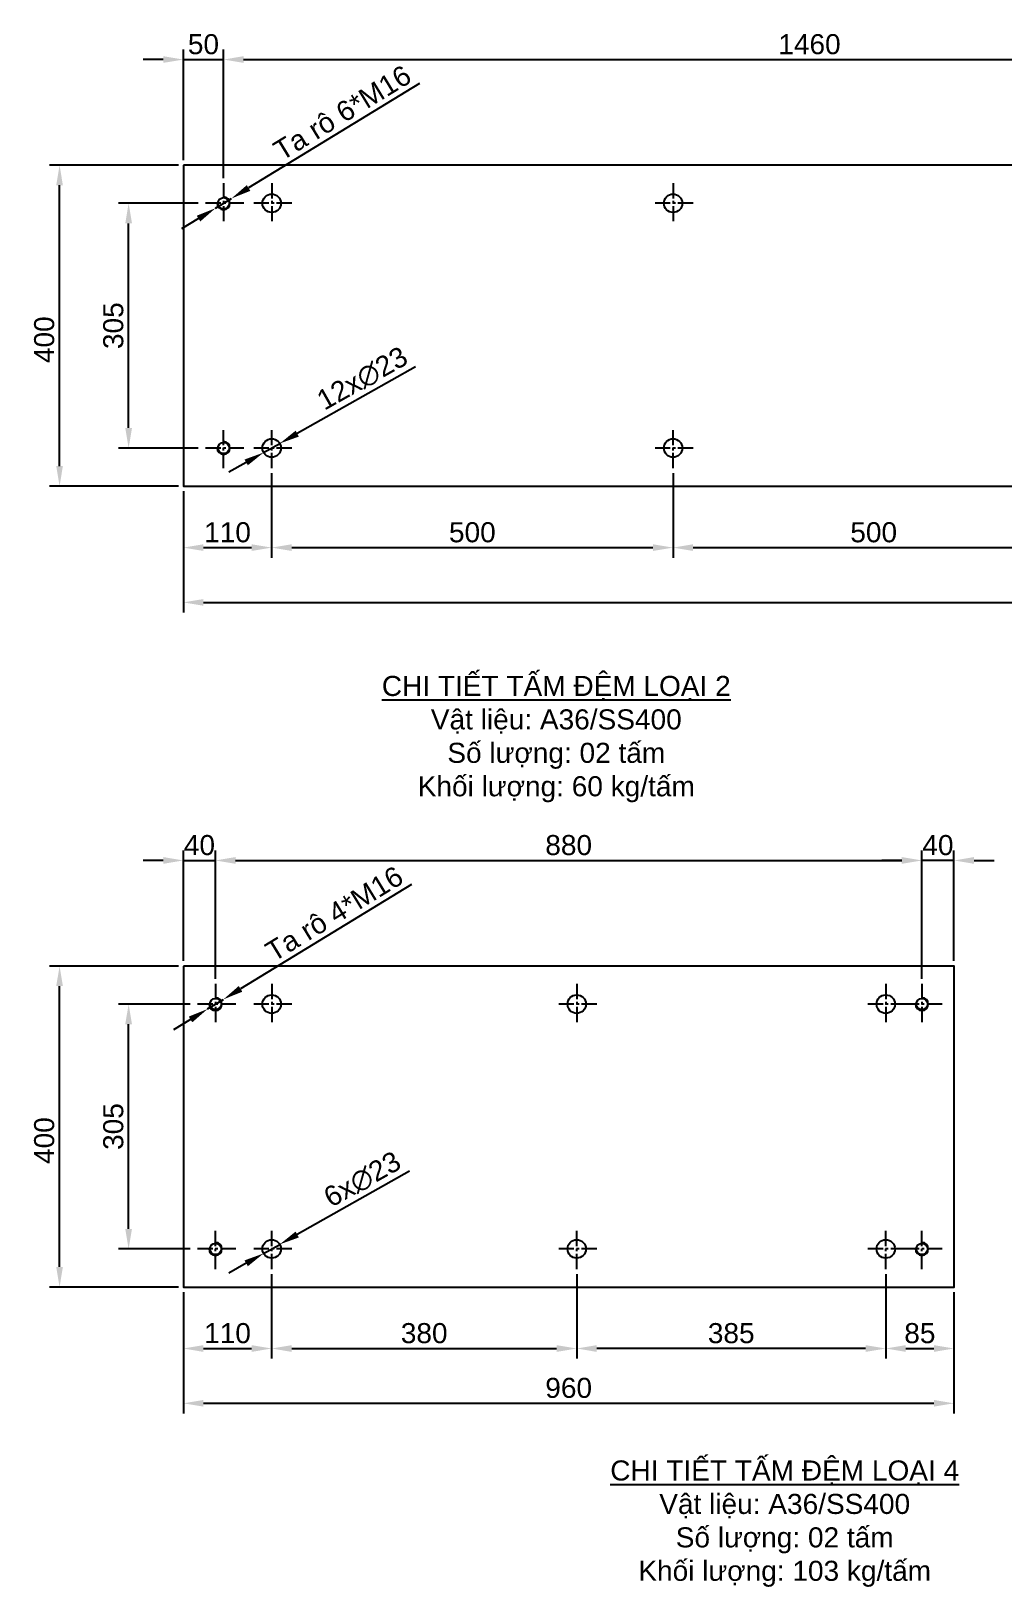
# Model space of a CAD drawing. Header units: millimetres. Extents: x -19541 to 104079, y -3200 to 10399.
# Drawn here: x -17387 to -16175, y 4720 to 6659 of the extents above; entities that cross this region are included whole.
import ezdxf

# ---------------------------------------------------------------- set-up
doc = ezdxf.new("R2010")
doc.units = ezdxf.units.MM
doc.linetypes.add('CENTER2', pattern=[28.575, 19.05, -3.175, 3.175, -3.175])
doc.layers.add('KTHUOC', color=2, linetype='Continuous')
doc.layers.add('TK2', color=251, linetype='Continuous')
doc.styles.get("Standard").update_dxf_attribs({"font": 'arial.ttf'})
doc.dimstyles.new('ISO-25', dxfattribs={"dimscale": 10, "dimtxt": 2.5, "dimasz": 2.5, "dimexe": 1.25, "dimexo": 0.625, "dimtad": 1, "dimtxsty": 'Standard', "dimcen": 2.5, "dimadec": 0, "dimazin": 0, "dimtfac": 1, "dimtmove": 0, "dimatfit": 3, "dimfxl": 1, "dimarcsym": 0})

# ---------------------------------------------------------------- blocks, each defined once
blk = doc.blocks.new('*D42')
at = {"color": 0, "lineweight": -2, "transparency": 16777216}
for p, q in [((-17087.6, 6107.6), (-17087.6, 6002.4)), ((-17197.6, 6085.3), (-17197.6, 6002.4)), ((-17172.6, 6014.9), (-17112.6, 6014.9))]:
    blk.add_line(p, q, dxfattribs=at)
at = {"color": 0, "transparency": 16777216}
for points in [[(-17172.6, 6019.1), (-17172.6, 6010.8), (-17197.6, 6014.9)], [(-17112.6, 6019.1), (-17112.6, 6010.8), (-17087.6, 6014.9)]]:
    blk.add_solid(points, dxfattribs=at)
at = {"layer": 'Defpoints', "color": 0, "transparency": 16777216}
for p in [(-17087.6, 6113.9), (-17197.6, 6091.5), (-17087.6, 6014.9)]:
    blk.add_point(p, dxfattribs=at)
at = {"color": 0, "transparency": 16777216, "insert": (-17142.6, 6033.9), "char_height": 25, "attachment_point": 5}
blk.add_mtext('110', dxfattribs=at)
blk = doc.blocks.new('*D43')
at = {"color": 0, "lineweight": -2, "transparency": 16777216}
for p, q in [((-17087.6, 6107.6), (-17087.6, 6002.4)), ((-16587.6, 6107.6), (-16587.6, 6002.4)), ((-17062.6, 6014.9), (-16612.6, 6014.9))]:
    blk.add_line(p, q, dxfattribs=at)
at = {"color": 0, "transparency": 16777216}
for points in [[(-17062.6, 6019.1), (-17062.6, 6010.8), (-17087.6, 6014.9)], [(-16612.6, 6019.1), (-16612.6, 6010.8), (-16587.6, 6014.9)]]:
    blk.add_solid(points, dxfattribs=at)
at = {"layer": 'Defpoints', "color": 0, "transparency": 16777216}
for p in [(-17087.6, 6113.9), (-16587.6, 6113.9), (-16587.6, 6014.9)]:
    blk.add_point(p, dxfattribs=at)
at = {"color": 0, "transparency": 16777216, "insert": (-16837.6, 6033.9), "char_height": 25, "attachment_point": 5}
blk.add_mtext('500', dxfattribs=at)
blk = doc.blocks.new('*D44')
at = {"color": 0, "lineweight": -2, "transparency": 16777216}
for p, q in [((-16587.6, 6107.6), (-16587.6, 6002.4)), ((-16087.6, 6107.6), (-16087.6, 6002.4)), ((-16562.6, 6014.9), (-16112.6, 6014.9))]:
    blk.add_line(p, q, dxfattribs=at)
at = {"color": 0, "transparency": 16777216}
for points in [[(-16562.6, 6019.1), (-16562.6, 6010.8), (-16587.6, 6014.9)], [(-16112.6, 6019.1), (-16112.6, 6010.8), (-16087.6, 6014.9)]]:
    blk.add_solid(points, dxfattribs=at)
at = {"layer": 'Defpoints', "color": 0, "transparency": 16777216}
for p in [(-16587.6, 6113.9), (-16087.6, 6113.9), (-16087.6, 6014.9)]:
    blk.add_point(p, dxfattribs=at)
at = {"color": 0, "transparency": 16777216, "insert": (-16337.6, 6033.9), "char_height": 25, "attachment_point": 5}
blk.add_mtext('500', dxfattribs=at)
blk = doc.blocks.new('*D37')
at = {"color": 0, "lineweight": -2, "transparency": 16777216}
for p, q in [((-17197.6, 6085.3), (-17197.6, 5934.2)), ((-14217.6, 6085.3), (-14217.6, 5934.2)), ((-17172.6, 5946.7), (-14242.6, 5946.7))]:
    blk.add_line(p, q, dxfattribs=at)
at = {"color": 0, "transparency": 16777216}
for points in [[(-17172.6, 5950.8), (-17172.6, 5942.5), (-17197.6, 5946.7)], [(-14242.6, 5950.8), (-14242.6, 5942.5), (-14217.6, 5946.7)]]:
    blk.add_solid(points, dxfattribs=at)
at = {"layer": 'Defpoints', "color": 0, "transparency": 16777216}
for p in [(-17197.6, 6091.5), (-14217.6, 6091.5), (-14217.6, 5946.7)]:
    blk.add_point(p, dxfattribs=at)
at = {"color": 0, "transparency": 16777216, "insert": (-15707.6, 5965.7), "char_height": 25, "attachment_point": 5}
blk.add_mtext('2980', dxfattribs=at)
blk = doc.blocks.new('*D46')
at = {"color": 0, "lineweight": -2, "transparency": 16777216}
for p, q in [((-17179, 6444), (-17278.3, 6444)), ((-17265.8, 6164), (-17265.8, 6419)), ((-17179, 6139), (-17278.3, 6139))]:
    blk.add_line(p, q, dxfattribs=at)
at = {"color": 0, "transparency": 16777216}
for points in [[(-17270, 6419), (-17261.6, 6419), (-17265.8, 6444)], [(-17270, 6164), (-17261.6, 6164), (-17265.8, 6139)]]:
    blk.add_solid(points, dxfattribs=at)
at = {"layer": 'Defpoints', "color": 0, "transparency": 16777216}
for p in [(-17265.8, 6444), (-17172.7, 6444), (-17172.7, 6139)]:
    blk.add_point(p, dxfattribs=at)
at = {"color": 0, "transparency": 16777216, "insert": (-17284.8, 6291.5), "char_height": 25, "attachment_point": 5, "rotation": 90}
blk.add_mtext('305', dxfattribs=at)
blk = doc.blocks.new('*D47')
at = {"color": 0, "lineweight": -2, "transparency": 16777216}
for p, q in [((-17203.8, 6491.5), (-17364.3, 6491.5)), ((-17351.8, 6116.5), (-17351.8, 6466.5)), ((-17203.8, 6091.5), (-17364.3, 6091.5))]:
    blk.add_line(p, q, dxfattribs=at)
at = {"color": 0, "transparency": 16777216}
for points in [[(-17356, 6466.5), (-17347.7, 6466.5), (-17351.8, 6491.5)], [(-17356, 6116.5), (-17347.7, 6116.5), (-17351.8, 6091.5)]]:
    blk.add_solid(points, dxfattribs=at)
at = {"layer": 'Defpoints', "color": 0, "transparency": 16777216}
for p in [(-17351.8, 6491.5), (-17197.6, 6491.5), (-17197.6, 6091.5)]:
    blk.add_point(p, dxfattribs=at)
at = {"color": 0, "transparency": 16777216, "insert": (-17370.9, 6274), "char_height": 25, "attachment_point": 5, "rotation": 90}
blk.add_mtext('400', dxfattribs=at)
blk = doc.blocks.new('*D60')
at = {"color": 0, "lineweight": -2, "transparency": 16777216}
for p, q in [((-16908.4, 6240.1), (-17055.8, 6157)), ((-17097.6, 6133.4), (-17077.5, 6144.7)), ((-17119.3, 6121.1), (-17141.1, 6108.8))]:
    blk.add_line(p, q, dxfattribs=at)
at = {"color": 0, "transparency": 16777216}
for points in [[(-17057.8, 6160.6), (-17053.7, 6153.3), (-17077.5, 6144.7)], [(-17121.4, 6124.7), (-17117.3, 6117.5), (-17097.6, 6133.4)]]:
    blk.add_solid(points, dxfattribs=at)
at = {"layer": 'Defpoints', "color": 0, "transparency": 16777216}
for p in [(-17097.6, 6133.4), (-17077.5, 6144.7)]:
    blk.add_point(p, dxfattribs=at)
at = {"color": 0, "transparency": 16777216, "insert": (-16974.5, 6225.5), "char_height": 25, "attachment_point": 5, "rotation": 29.4331}
blk.add_mtext('12x∅23', dxfattribs=at)
blk = doc.blocks.new('*D61')
at = {"color": 0, "lineweight": -2, "transparency": 16777216}
for p, q in [((-17197.6, 6497.8), (-17197.6, 6635.6)), ((-17147.6, 6475.4), (-17147.6, 6635.6)), ((-17222.6, 6623.1), (-17247.6, 6623.1)), ((-17197.6, 6623.1), (-17147.6, 6623.1)), ((-17122.6, 6623.1), (-17097.6, 6623.1))]:
    blk.add_line(p, q, dxfattribs=at)
at = {"color": 0, "transparency": 16777216}
for points in [[(-17222.6, 6627.3), (-17222.6, 6619), (-17197.6, 6623.1)], [(-17122.6, 6627.3), (-17122.6, 6619), (-17147.6, 6623.1)]]:
    blk.add_solid(points, dxfattribs=at)
at = {"layer": 'Defpoints', "color": 0, "transparency": 16777216}
for p in [(-17147.6, 6623.1), (-17197.6, 6491.5), (-17147.6, 6469.2)]:
    blk.add_point(p, dxfattribs=at)
at = {"color": 0, "transparency": 16777216, "insert": (-17172.6, 6642.1), "char_height": 25, "attachment_point": 5}
blk.add_mtext('50', dxfattribs=at)
blk = doc.blocks.new('*D62')
at = {"color": 0, "lineweight": -2, "transparency": 16777216}
for p, q in [((-17147.6, 6475.4), (-17147.6, 6635.6)), ((-15687.6, 6475.4), (-15687.6, 6635.6)), ((-17122.6, 6623.1), (-15712.6, 6623.1))]:
    blk.add_line(p, q, dxfattribs=at)
at = {"color": 0, "transparency": 16777216}
for points in [[(-17122.6, 6627.3), (-17122.6, 6619), (-17147.6, 6623.1)], [(-15712.6, 6627.3), (-15712.6, 6619), (-15687.6, 6623.1)]]:
    blk.add_solid(points, dxfattribs=at)
at = {"layer": 'Defpoints', "color": 0, "transparency": 16777216}
for p in [(-15687.6, 6623.1), (-17147.6, 6469.2), (-15687.6, 6469.2)]:
    blk.add_point(p, dxfattribs=at)
at = {"color": 0, "transparency": 16777216, "insert": (-16417.6, 6642.1), "char_height": 25, "attachment_point": 5}
blk.add_mtext('1460', dxfattribs=at)
blk = doc.blocks.new('*D64')
at = {"color": 0, "lineweight": -2, "transparency": 16777216}
for p, q in [((-16903.4, 6593.3), (-17116.4, 6463.1)), ((-17157.4, 6438), (-17137.7, 6450)), ((-17178.7, 6425), (-17200, 6412))]:
    blk.add_line(p, q, dxfattribs=at)
at = {"color": 0, "transparency": 16777216}
for points in [[(-17118.6, 6466.6), (-17114.2, 6459.5), (-17137.7, 6450)], [(-17180.9, 6428.5), (-17176.5, 6421.4), (-17157.4, 6438)]]:
    blk.add_solid(points, dxfattribs=at)
at = {"layer": 'Defpoints', "color": 0, "transparency": 16777216}
for p in [(-17157.4, 6438), (-17137.7, 6450)]:
    blk.add_point(p, dxfattribs=at)
at = {"color": 0, "transparency": 16777216, "insert": (-16999.6, 6556.8), "char_height": 25, "attachment_point": 5, "rotation": 31.438}
blk.add_mtext('Ta rô 6*M16', dxfattribs=at)
blk = doc.blocks.new('*D72')
at = {"color": 0, "lineweight": -2, "transparency": 16777216}
for p, q in [((-17087.6, 5109.6), (-17087.6, 5004.4)), ((-17197.6, 5087.3), (-17197.6, 5004.4)), ((-17172.6, 5016.9), (-17112.6, 5016.9))]:
    blk.add_line(p, q, dxfattribs=at)
at = {"color": 0, "transparency": 16777216}
for points in [[(-17172.6, 5021.1), (-17172.6, 5012.7), (-17197.6, 5016.9)], [(-17112.6, 5021.1), (-17112.6, 5012.7), (-17087.6, 5016.9)]]:
    blk.add_solid(points, dxfattribs=at)
at = {"layer": 'Defpoints', "color": 0, "transparency": 16777216}
for p in [(-17087.6, 5115.8), (-17197.6, 5093.5), (-17087.6, 5016.9)]:
    blk.add_point(p, dxfattribs=at)
at = {"color": 0, "transparency": 16777216, "insert": (-17142.6, 5035.9), "char_height": 25, "attachment_point": 5}
blk.add_mtext('110', dxfattribs=at)
blk = doc.blocks.new('*D73')
at = {"color": 0, "lineweight": -2, "transparency": 16777216}
for p, q in [((-17087.6, 5109.6), (-17087.6, 5004.4)), ((-16707.6, 5109.6), (-16707.6, 5004.4)), ((-17062.6, 5016.9), (-16732.6, 5016.9))]:
    blk.add_line(p, q, dxfattribs=at)
at = {"color": 0, "transparency": 16777216}
for points in [[(-17062.6, 5021.1), (-17062.6, 5012.7), (-17087.6, 5016.9)], [(-16732.6, 5021.1), (-16732.6, 5012.7), (-16707.6, 5016.9)]]:
    blk.add_solid(points, dxfattribs=at)
at = {"layer": 'Defpoints', "color": 0, "transparency": 16777216}
for p in [(-17087.6, 5115.8), (-16707.6, 5115.8), (-16707.6, 5016.9)]:
    blk.add_point(p, dxfattribs=at)
at = {"color": 0, "transparency": 16777216, "insert": (-16897.6, 5035.9), "char_height": 25, "attachment_point": 5}
blk.add_mtext('380', dxfattribs=at)
blk = doc.blocks.new('*D78')
at = {"color": 0, "lineweight": -2, "transparency": 16777216}
for p, q in [((-16322.6, 5109.6), (-16322.6, 5004.4)), ((-16237.6, 5087.3), (-16237.6, 5004.4)), ((-16297.6, 5016.9), (-16262.6, 5016.9))]:
    blk.add_line(p, q, dxfattribs=at)
at = {"color": 0, "transparency": 16777216}
for points in [[(-16297.6, 5021.1), (-16297.6, 5012.7), (-16322.6, 5016.9)], [(-16262.6, 5021.1), (-16262.6, 5012.7), (-16237.6, 5016.9)]]:
    blk.add_solid(points, dxfattribs=at)
at = {"layer": 'Defpoints', "color": 0, "transparency": 16777216}
for p in [(-16322.6, 5115.8), (-16237.6, 5093.5), (-16237.6, 5016.9)]:
    blk.add_point(p, dxfattribs=at)
at = {"color": 0, "transparency": 16777216, "insert": (-16280.1, 5035.9), "char_height": 25, "attachment_point": 5}
blk.add_mtext('85', dxfattribs=at)
blk = doc.blocks.new('*D65')
at = {"color": 0, "lineweight": -2, "transparency": 16777216}
for p, q in [((-17197.6, 5087.3), (-17197.6, 4936.1)), ((-16237.6, 5087.3), (-16237.6, 4936.1)), ((-17172.6, 4948.6), (-16262.6, 4948.6))]:
    blk.add_line(p, q, dxfattribs=at)
at = {"color": 0, "transparency": 16777216}
for points in [[(-17172.6, 4952.8), (-17172.6, 4944.5), (-17197.6, 4948.6)], [(-16262.6, 4952.8), (-16262.6, 4944.5), (-16237.6, 4948.6)]]:
    blk.add_solid(points, dxfattribs=at)
at = {"layer": 'Defpoints', "color": 0, "transparency": 16777216}
for p in [(-17197.6, 5093.5), (-16237.6, 5093.5), (-16237.6, 4948.6)]:
    blk.add_point(p, dxfattribs=at)
at = {"color": 0, "transparency": 16777216, "insert": (-16717.6, 4967.7), "char_height": 25, "attachment_point": 5}
blk.add_mtext('960', dxfattribs=at)
blk = doc.blocks.new('*D66')
at = {"color": 0, "lineweight": -2, "transparency": 16777216}
for p, q in [((-17189, 5446), (-17278.3, 5446)), ((-17265.8, 5166), (-17265.8, 5421)), ((-17189, 5141), (-17278.3, 5141))]:
    blk.add_line(p, q, dxfattribs=at)
at = {"color": 0, "transparency": 16777216}
for points in [[(-17270, 5421), (-17261.6, 5421), (-17265.8, 5446)], [(-17270, 5166), (-17261.6, 5166), (-17265.8, 5141)]]:
    blk.add_solid(points, dxfattribs=at)
at = {"layer": 'Defpoints', "color": 0, "transparency": 16777216}
for p in [(-17265.8, 5446), (-17182.7, 5446), (-17182.7, 5141)]:
    blk.add_point(p, dxfattribs=at)
at = {"color": 0, "transparency": 16777216, "insert": (-17284.8, 5293.5), "char_height": 25, "attachment_point": 5, "rotation": 90}
blk.add_mtext('305', dxfattribs=at)
blk = doc.blocks.new('*D79')
at = {"color": 0, "lineweight": -2, "transparency": 16777216}
for p, q in [((-17203.8, 5493.5), (-17364.3, 5493.5)), ((-17351.8, 5118.5), (-17351.8, 5468.5)), ((-17203.8, 5093.5), (-17364.3, 5093.5))]:
    blk.add_line(p, q, dxfattribs=at)
at = {"color": 0, "transparency": 16777216}
for points in [[(-17356, 5468.5), (-17347.7, 5468.5), (-17351.8, 5493.5)], [(-17356, 5118.5), (-17347.7, 5118.5), (-17351.8, 5093.5)]]:
    blk.add_solid(points, dxfattribs=at)
at = {"layer": 'Defpoints', "color": 0, "transparency": 16777216}
for p in [(-17351.8, 5493.5), (-17197.6, 5493.5), (-17197.6, 5093.5)]:
    blk.add_point(p, dxfattribs=at)
at = {"color": 0, "transparency": 16777216, "insert": (-17370.9, 5276), "char_height": 25, "attachment_point": 5, "rotation": 90}
blk.add_mtext('400', dxfattribs=at)
blk = doc.blocks.new('*D68')
at = {"color": 0, "lineweight": -2, "transparency": 16777216}
for p, q in [((-16915.8, 5237.9), (-17055.8, 5158.9)), ((-17097.6, 5135.4), (-17077.5, 5146.7)), ((-17119.3, 5123.1), (-17141.1, 5110.8))]:
    blk.add_line(p, q, dxfattribs=at)
at = {"color": 0, "transparency": 16777216}
for points in [[(-17057.8, 5162.6), (-17053.7, 5155.3), (-17077.5, 5146.7)], [(-17121.4, 5126.7), (-17117.3, 5119.4), (-17097.6, 5135.4)]]:
    blk.add_solid(points, dxfattribs=at)
at = {"layer": 'Defpoints', "color": 0, "transparency": 16777216}
for p in [(-17077.5, 5146.7), (-17097.6, 5135.4)]:
    blk.add_point(p, dxfattribs=at)
at = {"color": 0, "transparency": 16777216, "insert": (-16974.5, 5227.5), "char_height": 25, "attachment_point": 5, "rotation": 29.4331}
blk.add_mtext('6x∅23', dxfattribs=at)
blk = doc.blocks.new('*D69')
at = {"color": 0, "lineweight": -2, "transparency": 16777216}
for p, q in [((-17222.6, 5625.1), (-17247.6, 5625.1)), ((-17197.6, 5499.8), (-17197.6, 5637.6)), ((-17197.6, 5625.1), (-17157.6, 5625.1)), ((-17157.6, 5477.4), (-17157.6, 5637.6)), ((-17132.6, 5625.1), (-17107.6, 5625.1))]:
    blk.add_line(p, q, dxfattribs=at)
at = {"color": 0, "transparency": 16777216}
for points in [[(-17222.6, 5629.3), (-17222.6, 5620.9), (-17197.6, 5625.1)], [(-17132.6, 5629.3), (-17132.6, 5620.9), (-17157.6, 5625.1)]]:
    blk.add_solid(points, dxfattribs=at)
at = {"layer": 'Defpoints', "color": 0, "transparency": 16777216}
for p in [(-17157.6, 5625.1), (-17197.6, 5493.5), (-17157.6, 5471.2)]:
    blk.add_point(p, dxfattribs=at)
at = {"color": 0, "transparency": 16777216, "insert": (-17177.6, 5644.1), "char_height": 25, "attachment_point": 5}
blk.add_mtext('40', dxfattribs=at)
blk = doc.blocks.new('*D70')
at = {"color": 0, "lineweight": -2, "transparency": 16777216}
for p, q in [((-17157.6, 5477.4), (-17157.6, 5637.6)), ((-17132.6, 5625.1), (-16302.6, 5625.1)), ((-16277.6, 5499.8), (-16277.6, 5637.6))]:
    blk.add_line(p, q, dxfattribs=at)
at = {"color": 0, "transparency": 16777216}
for points in [[(-17132.6, 5629.3), (-17132.6, 5620.9), (-17157.6, 5625.1)], [(-16302.6, 5629.3), (-16302.6, 5620.9), (-16277.6, 5625.1)]]:
    blk.add_solid(points, dxfattribs=at)
at = {"layer": 'Defpoints', "color": 0, "transparency": 16777216}
for p in [(-16277.6, 5625.1), (-16277.6, 5493.5), (-17157.6, 5471.2)]:
    blk.add_point(p, dxfattribs=at)
at = {"color": 0, "transparency": 16777216, "insert": (-16717.6, 5644.1), "char_height": 25, "attachment_point": 5}
blk.add_mtext('880', dxfattribs=at)
blk = doc.blocks.new('*D71')
at = {"color": 0, "lineweight": -2, "transparency": 16777216}
for p, q in [((-16302.6, 5625.1), (-16327.6, 5625.1)), ((-16277.6, 5477.4), (-16277.6, 5637.6)), ((-16237.6, 5625.1), (-16277.6, 5625.1)), ((-16237.6, 5499.8), (-16237.6, 5637.6)), ((-16212.6, 5625.1), (-16187.6, 5625.1))]:
    blk.add_line(p, q, dxfattribs=at)
at = {"color": 0, "transparency": 16777216}
for points in [[(-16302.6, 5629.3), (-16302.6, 5620.9), (-16277.6, 5625.1)], [(-16212.6, 5629.3), (-16212.6, 5620.9), (-16237.6, 5625.1)]]:
    blk.add_solid(points, dxfattribs=at)
at = {"layer": 'Defpoints', "color": 0, "transparency": 16777216}
for p in [(-16277.6, 5625.1), (-16237.6, 5493.5), (-16277.6, 5471.2)]:
    blk.add_point(p, dxfattribs=at)
at = {"color": 0, "transparency": 16777216, "insert": (-16257.6, 5644.1), "char_height": 25, "attachment_point": 5}
blk.add_mtext('40', dxfattribs=at)
blk = doc.blocks.new('*D67')
at = {"color": 0, "lineweight": -2, "transparency": 16777216}
for p, q in [((-16913.4, 5595.2), (-17126.4, 5465.1)), ((-17167.4, 5440), (-17147.7, 5452)), ((-17188.7, 5427), (-17210, 5413.9))]:
    blk.add_line(p, q, dxfattribs=at)
at = {"color": 0, "transparency": 16777216}
for points in [[(-17128.6, 5468.6), (-17124.2, 5461.5), (-17147.7, 5452)], [(-17190.9, 5430.5), (-17186.5, 5423.4), (-17167.4, 5440)]]:
    blk.add_solid(points, dxfattribs=at)
at = {"layer": 'Defpoints', "color": 0, "transparency": 16777216}
for p in [(-17147.7, 5452), (-17167.4, 5440)]:
    blk.add_point(p, dxfattribs=at)
at = {"color": 0, "transparency": 16777216, "insert": (-17009.6, 5558.7), "char_height": 25, "attachment_point": 5, "rotation": 31.438}
blk.add_mtext('Ta rô 4*M16', dxfattribs=at)
blk = doc.blocks.new('*D80')
at = {"color": 0, "lineweight": -2, "transparency": 16777216}
for p, q in [((-16707.6, 5109.6), (-16707.6, 5004.4)), ((-16322.6, 5109.6), (-16322.6, 5004.4)), ((-16347.6, 5016.9), (-16682.6, 5016.9))]:
    blk.add_line(p, q, dxfattribs=at)
at = {"color": 0, "transparency": 16777216}
for points in [[(-16682.6, 5021.1), (-16682.6, 5012.7), (-16707.6, 5016.9)], [(-16347.6, 5021.1), (-16347.6, 5012.7), (-16322.6, 5016.9)]]:
    blk.add_solid(points, dxfattribs=at)
at = {"layer": 'Defpoints', "color": 0, "transparency": 16777216}
for p in [(-16707.6, 5115.8), (-16322.6, 5115.8), (-16707.6, 5016.9)]:
    blk.add_point(p, dxfattribs=at)
at = {"color": 0, "transparency": 16777216, "insert": (-16515.1, 5035.9), "char_height": 25, "attachment_point": 5}
blk.add_mtext('385', dxfattribs=at)

msp = doc.modelspace()

# ---------------------------------------------------------------- linework, layer by layer
for centre in [(-17147.551, 6444.032), (-17147.551, 6139.032), (-17157.551, 5446.014), (-16277.551, 5446.014), (-17157.551, 5141.014), (-16277.551, 5141.014)]:
    msp.add_arc(centre, 8, 180, 90)
at = {"layer": 'KTHUOC', "color": 3}
for points in [[(-17197.551, 6491.532), (-17197.551, 6091.532), (-14217.551, 6091.532), (-14217.551, 6491.532)], [(-17197.551, 5493.514), (-17197.551, 5093.514), (-16237.551, 5093.514), (-16237.551, 5493.514)]]:
    msp.add_lwpolyline(points, close=True, dxfattribs=at)
at = {"layer": 'KTHUOC'}
for centre, radius in [((-17147.551, 6444.032), 7), ((-17087.551, 6444.032), 11.5), ((-16587.551, 6444.032), 11.5), ((-17147.551, 6139.032), 7), ((-17087.551, 6139.032), 11.5), ((-16587.551, 6139.032), 11.5), ((-17157.551, 5446.014), 7), ((-17087.551, 5446.014), 11.5), ((-16707.551, 5446.014), 11.5), ((-16322.551, 5446.014), 11.5), ((-16277.551, 5446.014), 7), ((-17157.551, 5141.014), 7), ((-17087.551, 5141.014), 11.5), ((-16707.551, 5141.014), 11.5), ((-16322.551, 5141.014), 11.5), ((-16277.551, 5141.014), 7)]:
    msp.add_circle(centre, radius, dxfattribs=at)
at = {"layer": 'TK2', "linetype": 'CENTER2'}
for p, q in [((-17147.551, 6469.198), (-17147.551, 6418.865)), ((-17087.551, 6469.198), (-17087.551, 6418.865)), ((-16587.551, 6469.198), (-16587.551, 6418.865)), ((-17122.384, 6444.032), (-17172.718, 6444.032)), ((-17062.384, 6444.032), (-17112.718, 6444.032)), ((-16562.384, 6444.032), (-16612.718, 6444.032)), ((-17147.551, 6113.865), (-17147.551, 6164.198)), ((-17087.551, 6113.865), (-17087.551, 6164.198)), ((-16587.551, 6113.865), (-16587.551, 6164.198)), ((-17122.384, 6139.032), (-17172.718, 6139.032)), ((-17062.384, 6139.032), (-17112.718, 6139.032)), ((-16562.384, 6139.032), (-16612.718, 6139.032)), ((-17157.551, 5471.18), (-17157.551, 5420.847)), ((-17087.551, 5471.18), (-17087.551, 5420.847)), ((-16707.551, 5471.18), (-16707.551, 5420.847)), ((-16322.551, 5471.18), (-16322.551, 5420.847)), ((-16277.551, 5471.18), (-16277.551, 5420.847)), ((-17132.384, 5446.014), (-17182.718, 5446.014)), ((-17062.384, 5446.014), (-17112.718, 5446.014)), ((-16682.384, 5446.014), (-16732.718, 5446.014)), ((-16297.384, 5446.014), (-16347.718, 5446.014)), ((-16252.384, 5446.014), (-16302.718, 5446.014)), ((-17157.551, 5115.847), (-17157.551, 5166.18)), ((-17087.551, 5115.847), (-17087.551, 5166.18)), ((-16707.551, 5115.847), (-16707.551, 5166.18)), ((-16322.551, 5115.847), (-16322.551, 5166.18)), ((-16277.551, 5115.847), (-16277.551, 5166.18)), ((-17132.384, 5141.014), (-17182.718, 5141.014)), ((-17062.384, 5141.014), (-17112.718, 5141.014)), ((-16682.384, 5141.014), (-16732.718, 5141.014)), ((-16297.384, 5141.014), (-16347.718, 5141.014)), ((-16252.384, 5141.014), (-16302.718, 5141.014))]:
    msp.add_line(p, q, dxfattribs=at)

# ---------------------------------------------------------------- texts
at = {"char_height": 25, "attachment_point": 5}
for s, insert in [('{\\LCHI TIẾT TẤM ĐỆM LOẠI 2\\P}Vật liệu: A36/SS400\\PSố lượng: 02 tấm\\PKhối lượng: 60 kg/tấm', (-16733.03, 5776.289)), ('{\\LCHI TIẾT TẤM ĐỆM LOẠI 4\\P}Vật liệu: A36/SS400\\PSố lượng: 02 tấm\\PKhối lượng: 103 kg/tấm', (-16448.465, 4798.641))]:
    msp.add_mtext(s, dxfattribs=dict(at, insert=insert))

# ---------------------------------------------------------------- dimensions: what is measured, and where the dimension line sits
for base, p1, p2, picture, middle in [((-17147.551, 6623.134), (-17197.551, 6491.532), (-17147.551, 6469.198), '*D61', (-17172.551, 6642.149)), ((-17087.551, 6014.929), (-17197.551, 6091.532), (-17087.551, 6113.865), '*D42', (-17142.551, 6033.943)), ((-14217.551, 5946.664), (-17197.551, 6091.532), (-14217.551, 6091.532), '*D37', (-15707.551, 5965.678)), ((-17087.551, 5016.911), (-17197.551, 5093.514), (-17087.551, 5115.847), '*D72', (-17142.551, 5035.925)), ((-16237.551, 4948.646), (-17197.551, 5093.514), (-16237.551, 5093.514), '*D65', (-16717.551, 4967.66))]:
    dim = msp.add_linear_dim(base=base, p1=p1, p2=p2, dimstyle='ISO-25')
    dim.commit()
    dim.dimension.update_dxf_attribs({"geometry": picture, "text_midpoint": middle})
for base, p1, p2, picture, middle in [((-15687.551, 6623.134), (-17147.551, 6469.198), (-15687.551, 6469.198), '*D62', (-16417.551, 6642.149)), ((-16587.551, 6014.929), (-17087.551, 6113.865), (-16587.551, 6113.865), '*D43', (-16837.551, 6033.943)), ((-16087.551, 6014.929), (-16587.551, 6113.865), (-16087.551, 6113.865), '*D44', (-16337.551, 6033.943)), ((-16277.551, 5625.117), (-17157.551, 5471.18), (-16277.551, 5493.514), '*D70', (-16717.551, 5644.131)), ((-16707.551, 5016.911), (-17087.551, 5115.847), (-16707.551, 5115.847), '*D73', (-16897.551, 5035.934)), ((-16237.551, 5016.911), (-16322.551, 5115.847), (-16237.551, 5093.514), '*D78', (-16280.051, 5035.925))]:
    dim = msp.add_linear_dim(base=base, p1=p1, p2=p2, dimstyle='ISO-25', override={"dimtmove": 1})
    dim.commit()
    dim.dimension.update_dxf_attribs({"geometry": picture, "text_midpoint": middle})
for p1, p2, text, picture, middle in [((-17157.363, 6438.033), (-17137.739, 6450.03), 'Ta rô 6*M16', '*D64', (-16989.71, 6540.522)), ((-17097.567, 6133.38), (-17077.535, 6144.683), '12x<>', '*D60', (-16964.768, 6208.31)), ((-17167.363, 5440.015), (-17147.739, 5452.012), 'Ta rô 4*M16', '*D67', (-16999.71, 5542.504)), ((-17097.567, 5135.362), (-17077.535, 5146.665), '6x<>', '*D68', (-16964.768, 5210.292))]:
    dim = msp.add_diameter_dim_2p(p1=p1, p2=p2, text=text, dimstyle='ISO-25')
    dim.commit()
    dim.dimension.update_dxf_attribs({"geometry": picture, "text_midpoint": middle, "dimtype": 163})
for base, p1, p2, picture, middle in [((-17351.845, 6491.532), (-17197.551, 6091.532), (-17197.551, 6491.532), '*D47', (-17351.845, 6274.032)), ((-17351.845, 5493.514), (-17197.551, 5093.514), (-17197.551, 5493.514), '*D79', (-17351.845, 5276.014))]:
    dim = msp.add_linear_dim(base=base, p1=p1, p2=p2, angle=90, dimstyle='ISO-25')
    dim.commit()
    dim.dimension.update_dxf_attribs({"geometry": picture, "text_midpoint": middle, "dimtype": 160})
for base, p1, p2, picture, middle in [((-17265.785, 6444.032), (-17172.718, 6139.032), (-17172.718, 6444.032), '*D46', (-17284.808, 6291.532)), ((-17265.785, 5446.014), (-17182.718, 5141.014), (-17182.718, 5446.014), '*D66', (-17284.808, 5293.514))]:
    dim = msp.add_linear_dim(base=base, p1=p1, p2=p2, angle=90, dimstyle='ISO-25')
    dim.commit()
    dim.dimension.update_dxf_attribs({"geometry": picture, "text_midpoint": middle})
dim = msp.add_linear_dim(base=(-17157.551, 5625.117), p1=(-17197.551, 5493.514), p2=(-17157.551, 5471.18), dimstyle='ISO-25')
dim.commit()
dim.dimension.update_dxf_attribs({"geometry": '*D69', "text_midpoint": (-17177.551, 5625.117), "dimtype": 160})
dim = msp.add_linear_dim(base=(-16277.551, 5625.117), p1=(-16237.551, 5493.514), p2=(-16277.551, 5471.18), dimstyle='ISO-25', override={"dimtmove": 1})
dim.commit()
dim.dimension.update_dxf_attribs({"geometry": '*D71', "text_midpoint": (-16257.551, 5625.117), "dimtype": 160})
dim = msp.add_linear_dim(base=(-16707.551, 5016.911), p1=(-16322.551, 5115.847), p2=(-16707.551, 5115.847), angle=180, dimstyle='ISO-25', override={"dimtmove": 1})
dim.commit()
dim.dimension.update_dxf_attribs({"geometry": '*D80', "text_midpoint": (-16515.051, 5035.934)})

doc.saveas('drawing.dxf')
